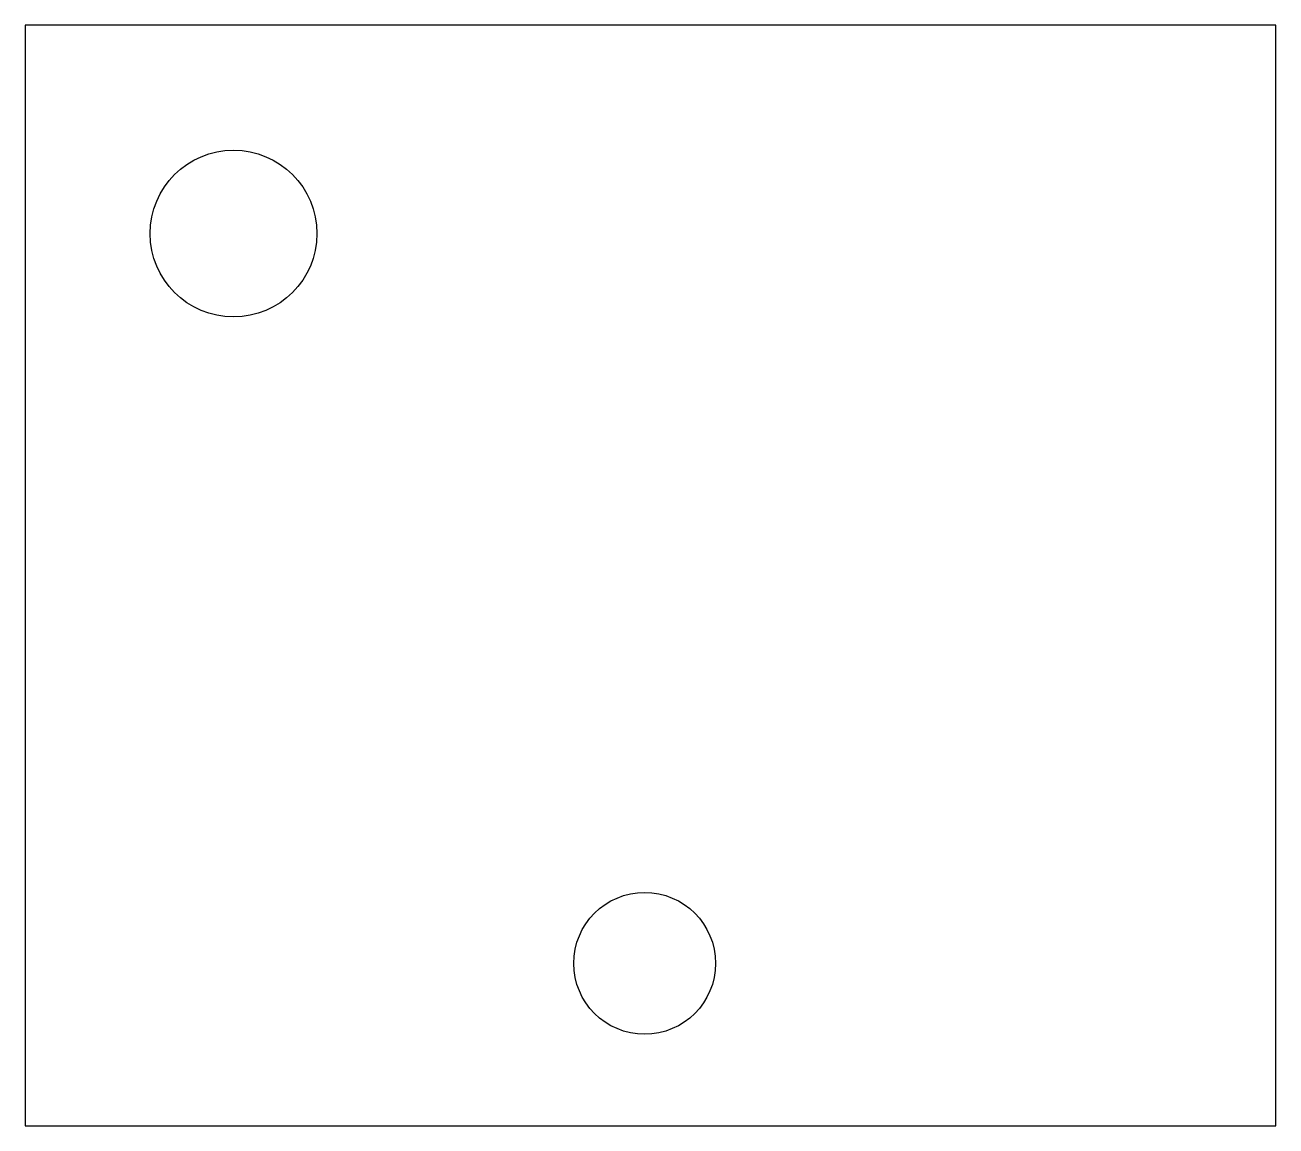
# Model space of a CAD drawing. Header units: millimetres. Extents: x 0 to 30, y 0 to 26.4.
import ezdxf

# ---------------------------------------------------------------- set-up
doc = ezdxf.new("R2010")
doc.units = ezdxf.units.MM
for name, color, linetype in [('HANGING', 7, 'Continuous'), ('HOLES', 7, 'Continuous'), ('OUTLINE', 7, 'Continuous')]:
    doc.layers.add(name, color=color, linetype=linetype)

msp = doc.modelspace()

# ---------------------------------------------------------------- linework, layer by layer
at = {"layer": 'HANGING'}
msp.add_circle((5, 21.4), 2, dxfattribs=at)
at = {"layer": 'HOLES'}
msp.add_circle((14.86, 3.9), 1.7, dxfattribs=at)
at = {"layer": 'OUTLINE'}
msp.add_lwpolyline([(0, 0), (30, 0), (30, 26.4), (0, 26.4)], close=True, dxfattribs=at)

doc.saveas('drawing.dxf')
